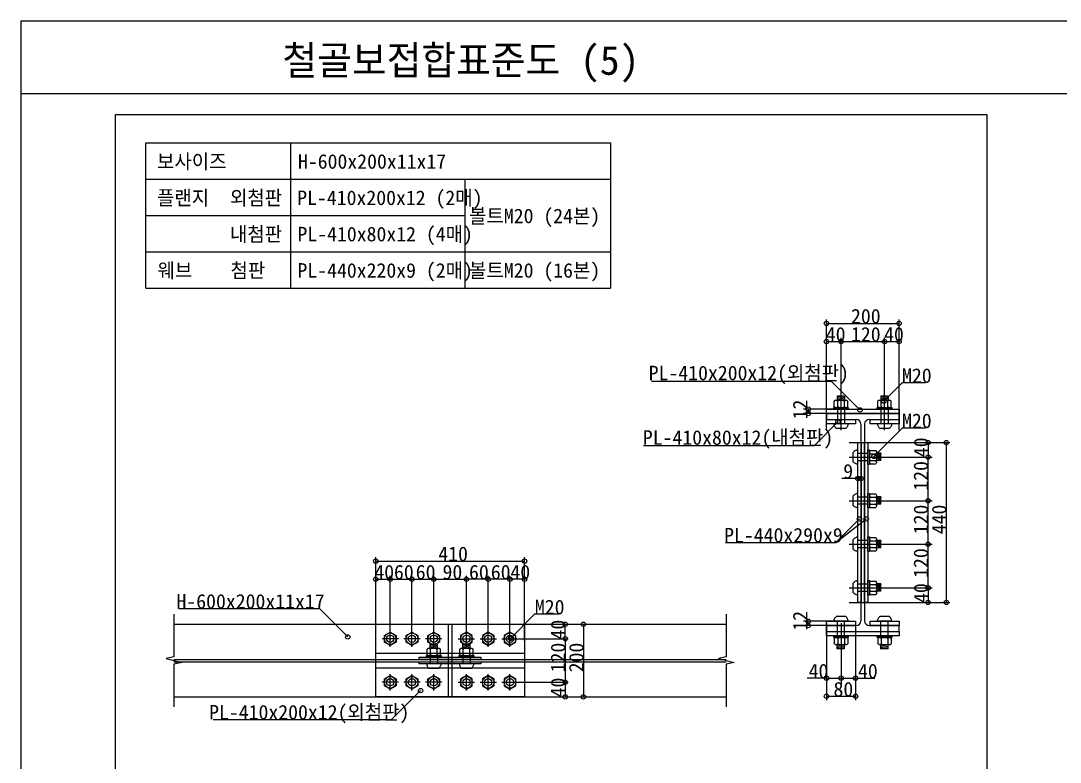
# Model space of a CAD drawing. Extents: x 48 to 5892, y 68 to 4152.
# Drawn here: x 48 to 2912, y 2110 to 4152 of the extents above; entities that cross this region are included whole.
import ezdxf

# ---------------------------------------------------------------- set-up
doc = ezdxf.new("R2010")
doc.units = 0
doc.layers.add('_0-0_', color=7, linetype='CONTINUOUS')

msp = doc.modelspace()

# ---------------------------------------------------------------- linework, layer by layer
at = {"layer": '_0-0_', "color": 6}
for q in [(48.1, 68.26139), (5891.8999, 4151.6614)]:
    msp.add_line((48.1, 4151.6614), q, dxfattribs=at)
at = {"layer": '_0-0_', "color": 2}
for p, q in [((48.1, 3951.6614), (5891.8999, 3951.6614)), ((309.04999, 3893.3114), (2709.05, 3893.3114)), ((309.04999, 376.61137), (309.04999, 3893.3114)), ((2709.05, 3893.3114), (2709.05, 376.61137)), ((2267.7399, 3070.1513), (2467.74, 3070.1513)), ((2267.7399, 3070.1513), (2267.7399, 3054.1512)), ((2467.74, 3070.1513), (2467.74, 3054.1512)), ((2267.7399, 3054.1512), (2349.74, 3054.1512)), ((2362.7399, 3041.1512), (2362.7399, 2499.1514)), ((2372.74, 3041.1512), (2372.74, 2499.1514)), ((2385.7399, 3054.1512), (2467.74, 3054.1512)), ((2267.7399, 2486.1514), (2349.74, 2486.1514)), ((2267.7399, 2470.1513), (2267.7399, 2486.1514)), ((2267.7399, 2470.1513), (2467.74, 2470.1513)), ((2385.7399, 2486.1514), (2467.74, 2486.1514)), ((2467.74, 2470.1513), (2467.74, 2486.1514))]:
    msp.add_line(p, q, dxfattribs=at)
at = {"layer": '_0-0_', "color": 4}
for p, q in [((392.43001, 3815.4813), (1672.43, 3815.4813)), ((392.43001, 3415.4815), (392.43001, 3815.4813)), ((792.42999, 3415.4815), (792.42999, 3815.4813)), ((1672.43, 3815.4813), (1672.43, 3415.4815)), ((392.43001, 3715.4812), (1672.43, 3715.4812)), ((1272.43, 3415.4815), (1272.43, 3715.4812)), ((392.43001, 3615.4814), (1272.43, 3615.4814)), ((392.43001, 3515.4813), (1672.43, 3515.4813)), ((392.43001, 3415.4815), (1672.43, 3415.4815)), ((2267.7399, 3198.2213), (2267.7399, 3328.7214)), ((2467.74, 3198.2213), (2467.74, 3328.7214)), ((2267.7399, 3318.2215), (2467.74, 3318.2215)), ((2267.7399, 3268.2212), (2307.7399, 3268.2212)), ((2307.7399, 3198.2213), (2307.7399, 3278.2214)), ((2307.7399, 3268.2212), (2427.7399, 3268.2212)), ((2427.7399, 3198.2213), (2427.7399, 3278.2214)), ((2427.7399, 3268.2212), (2467.74, 3268.2212)), ((2267.7399, 3024.4614), (2267.7399, 3212.4615)), ((2307.7399, 3024.4614), (2307.7399, 3212.4615)), ((2427.7399, 3024.4614), (2427.7399, 3212.4615)), ((2467.74, 3024.4614), (2467.74, 3212.4615)), ((1785.2399, 3159.7012), (2280.2599, 3159.7012)), ((2280.2599, 3159.7012), (2360, 3079.9614)), ((2476.157, 3154.6384), (2425.7869, 3104.2683)), ((2540.093, 3154.6384), (2476.157, 3154.6384)), ((2297.155, 3118.2814), (2317.155, 3114.6412)), ((2297.155, 3114.6912), (2317.155, 3111.0514)), ((2297.155, 3110.7014), (2314.336, 3107.5813)), ((2417.155, 3118.2814), (2437.155, 3114.6412)), ((2417.155, 3114.6912), (2437.155, 3111.0514)), ((2417.155, 3110.7014), (2434.336, 3107.5813)), ((2250.2399, 3082.1514), (2204.002, 3082.1514)), ((2250.2399, 3070.1513), (2204.002, 3070.1513)), ((2217.502, 3082.1514), (2217.502, 3070.1513)), ((2297.7399, 3082.1514), (2242.502, 3082.1514)), ((2297.7399, 3070.1513), (2242.502, 3070.1513)), ((2297.7399, 3082.1514), (2297.7399, 3042.1514)), ((2317.74, 3082.1514), (2317.74, 3042.1514)), ((2417.7399, 3082.1514), (2417.7399, 3042.1514)), ((2437.74, 3082.1514), (2437.74, 3042.1514)), ((2234.2619, 2982.4813), (2298.991, 3047.2103)), ((2476.157, 3030.1078), (2398.3033, 2952.2543)), ((2540.093, 3030.1078), (2476.157, 3030.1078)), ((1763.2399, 2982.4813), (2234.2619, 2982.4813)), ((2330.05, 2990.1515), (2512.6229, 2990.1515)), ((2501.6229, 2990.1515), (2607.4929, 2990.1515)), ((2547.6229, 2990.1515), (2547.6229, 2950.1515)), ((2597.6229, 2990.1515), (2597.6229, 2550.1513)), ((2330.05, 2950.1515), (2512.6229, 2950.1515)), ((2381.2399, 2960.1509), (2354.24, 2960.1509)), ((2409.7899, 2960.7357), (2406.6699, 2943.5549)), ((2413.7799, 2960.7357), (2410.1399, 2940.7357)), ((2417.37, 2960.7357), (2413.73, 2940.7357)), ((2501.6229, 2950.1515), (2558.6229, 2950.1515)), ((2547.6229, 2830.1513), (2547.6229, 2950.1515)), ((2381.2399, 2940.1509), (2354.24, 2940.1509)), ((2354.24, 2891.1743), (2309.5499, 2891.1743)), ((2362.7399, 2891.1743), (2354.24, 2891.1743)), ((2381.2399, 2840.1508), (2354.24, 2840.1508)), ((2409.7899, 2840.7359), (2406.6699, 2823.5549)), ((2413.7799, 2840.7359), (2410.1399, 2820.7359)), ((2417.37, 2840.7359), (2413.73, 2820.7359)), ((2330.05, 2830.1513), (2512.6229, 2830.1513)), ((2381.2399, 2820.1509), (2354.24, 2820.1509)), ((2501.6229, 2830.1513), (2558.6229, 2830.1513)), ((2547.6229, 2710.1513), (2547.6229, 2830.1513)), ((2293.869, 2715.2079), (2358.4289, 2779.7679)), ((2293.869, 2715.2079), (2376.9899, 2779.7679)), ((2409.7899, 2720.7359), (2406.6699, 2703.5549)), ((2413.7799, 2720.7359), (2410.1399, 2700.7359)), ((2417.37, 2720.7359), (2413.73, 2700.7359)), ((1989.0499, 2715.2079), (2293.869, 2715.2079)), ((2330.05, 2710.1513), (2512.6229, 2710.1513)), ((2381.2399, 2720.1508), (2354.24, 2720.1508)), ((2381.2399, 2700.1508), (2354.24, 2700.1508)), ((2501.6229, 2710.1513), (2558.6229, 2710.1513)), ((2547.6229, 2590.1513), (2547.6229, 2710.1513)), ((1025.7999, 2543.6383), (1025.7999, 2674.1384)), ((1025.7999, 2663.6383), (1435.8, 2663.6383)), ((1435.8, 2543.6383), (1435.8, 2674.1384)), ((1025.7999, 2613.6384), (1065.8, 2613.6384)), ((1065.8, 2543.6383), (1065.8, 2623.6383)), ((1065.8, 2613.6384), (1125.8, 2613.6384)), ((1125.8, 2543.6383), (1125.8, 2623.6383)), ((1125.8, 2613.6384), (1185.8, 2613.6384)), ((1185.8, 2543.6383), (1185.8, 2623.6383)), ((1185.8, 2613.6384), (1275.7999, 2613.6384)), ((1275.7999, 2543.6383), (1275.7999, 2623.6383)), ((1335.7999, 2613.6384), (1275.7999, 2613.6384)), ((1335.7999, 2543.6383), (1335.7999, 2623.6383)), ((1395.8, 2613.6384), (1335.7999, 2613.6384)), ((1395.8, 2543.6383), (1395.8, 2623.6383)), ((1435.8, 2613.6384), (1395.8, 2613.6384)), ((2330.05, 2590.1513), (2512.6229, 2590.1513)), ((2381.2399, 2600.1508), (2354.24, 2600.1508)), ((2381.2399, 2580.1508), (2354.24, 2580.1508)), ((2409.7899, 2600.7359), (2406.6699, 2583.5549)), ((2413.7799, 2600.7359), (2410.1399, 2580.7359)), ((2417.37, 2600.7359), (2413.73, 2580.7359)), ((2501.6229, 2590.1513), (2558.6229, 2590.1513)), ((2547.6229, 2590.1513), (2547.6229, 2550.1513)), ((1025.7999, 2444.8513), (1025.7999, 2553.6383)), ((1065.8, 2444.8513), (1065.8, 2553.6383)), ((1125.8, 2444.8513), (1125.8, 2553.6383)), ((1185.8, 2444.8513), (1185.8, 2553.6383)), ((1275.7999, 2444.8513), (1275.7999, 2553.6383)), ((1335.7999, 2444.8513), (1335.7999, 2553.6383)), ((1395.8, 2444.8513), (1395.8, 2553.6383)), ((1435.8, 2444.8513), (1435.8, 2553.6383)), ((2330.05, 2550.1513), (2512.6229, 2550.1513)), ((2501.6229, 2550.1513), (2607.4929, 2550.1513)), ((483.85999, 2532.9253), (870.80002, 2532.9253)), ((870.80002, 2532.9253), (948.79999, 2454.9253)), ((469.99971, 2517.8811), (469.99971, 2400.2452)), ((1463.4803, 2517.3378), (1397.1103, 2450.9679)), ((1529.7392, 2517.3378), (1463.4803, 2517.3378)), ((1991.6, 2517.8811), (1991.6, 2400.2452)), ((2250.2399, 2498.1514), (2204.002, 2498.1514)), ((2217.502, 2486.1514), (2217.502, 2498.1514)), ((2297.7399, 2498.1514), (2242.502, 2498.1514)), ((2267.7399, 2493.2213), (2267.7399, 2349.2213)), ((2297.7399, 2458.1513), (2297.7399, 2498.1514)), ((2307.7399, 2493.2213), (2307.7399, 2349.2213)), ((2317.74, 2458.1513), (2317.74, 2498.1514)), ((2347.74, 2493.2213), (2347.74, 2349.2213)), ((2417.7399, 2458.1513), (2417.7399, 2498.1514)), ((2437.74, 2458.1513), (2437.74, 2498.1514)), ((1065.8, 2427.4614), (1065.8, 2472.4613)), ((1125.8, 2427.4614), (1125.8, 2472.4613)), ((1185.8, 2427.4614), (1185.8, 2472.4613)), ((1225.7999, 2489.9613), (1225.7999, 2289.9614)), ((1235.7999, 2489.9613), (1235.7999, 2289.9614)), ((1275.7999, 2427.4614), (1275.7999, 2472.4613)), ((1335.7999, 2427.4614), (1335.7999, 2472.4613)), ((1395.8, 2427.4614), (1395.8, 2472.4613)), ((1494.0745, 2489.9613), (1611.9445, 2489.9613)), ((1548.0745, 2449.9613), (1548.0745, 2489.9613)), ((1598.0744, 2489.9613), (1598.0744, 2289.9614)), ((2250.2399, 2486.1514), (2204.002, 2486.1514)), ((2297.7399, 2486.1514), (2242.502, 2486.1514)), ((1088.3, 2449.9613), (1043.3, 2449.9613)), ((1148.3, 2449.9613), (1103.3, 2449.9613)), ((1208.3, 2449.9613), (1163.3, 2449.9613)), ((1175.2199, 2435.3414), (1195.2199, 2431.7014)), ((1175.2199, 2435.3414), (1175.2199, 2423.7113)), ((1195.2199, 2435.3414), (1175.2199, 2435.3414)), ((1195.2199, 2435.3414), (1195.2199, 2423.7113)), ((1253.2999, 2449.9613), (1298.3, 2449.9613)), ((1265.21, 2435.3414), (1285.2099, 2431.7014)), ((1265.21, 2435.3414), (1265.21, 2423.7113)), ((1285.2099, 2435.3414), (1265.21, 2435.3414)), ((1285.2099, 2435.3414), (1285.2099, 2423.7113)), ((1313.2999, 2449.9613), (1358.3, 2449.9613)), ((1373.2999, 2449.9613), (1418.3, 2449.9613)), ((1415.9445, 2449.9613), (1506.5095, 2449.9613)), ((1494.0745, 2449.9613), (1556.0744, 2449.9613)), ((1548.0745, 2449.9613), (1548.0745, 2329.9613)), ((1025.7999, 2409.9614), (1435.8, 2409.9614)), ((1170.5049, 2423.7113), (1167.2999, 2421.5404)), ((1167.2999, 2405.8713), (1167.2999, 2421.5404)), ((1170.5049, 2403.7113), (1167.2999, 2405.8713)), ((1170.5049, 2423.7113), (1201.1039, 2423.7113)), ((1173.359, 2423.7113), (1176.5729, 2421.5404)), ((1173.359, 2403.7113), (1176.5729, 2405.8713)), ((1175.2199, 2431.7514), (1195.2199, 2428.1114)), ((1175.2199, 2427.7613), (1192.4009, 2424.6413)), ((1179.7689, 2423.7113), (1176.5729, 2421.5404)), ((1176.5729, 2405.8713), (1176.5729, 2421.5404)), ((1179.7689, 2403.7113), (1176.5729, 2405.8713)), ((1191.8399, 2423.7113), (1195.036, 2421.5404)), ((1191.8399, 2403.7113), (1195.036, 2405.8713)), ((1198.241, 2423.7113), (1195.036, 2421.5404)), ((1195.036, 2405.8713), (1195.036, 2421.5404)), ((1198.241, 2403.7113), (1195.036, 2405.8713)), ((1201.1039, 2423.7113), (1204.2999, 2421.5404)), ((1201.1039, 2403.7113), (1204.2999, 2405.8713)), ((1204.2999, 2405.8713), (1204.2999, 2421.5404)), ((1260.4949, 2423.7113), (1257.29, 2421.5404)), ((1257.29, 2405.8713), (1257.29, 2421.5404)), ((1260.4949, 2403.7113), (1257.29, 2405.8713)), ((1260.4949, 2423.7113), (1291.094, 2423.7113)), ((1263.3489, 2423.7113), (1266.563, 2421.5404)), ((1263.3489, 2403.7113), (1266.563, 2405.8713)), ((1265.21, 2431.7514), (1285.2099, 2428.1114)), ((1265.21, 2427.7613), (1282.391, 2424.6413)), ((1269.759, 2423.7113), (1266.563, 2421.5404)), ((1266.563, 2405.8713), (1266.563, 2421.5404)), ((1269.759, 2403.7113), (1266.563, 2405.8713)), ((1281.8299, 2423.7113), (1285.0259, 2421.5404)), ((1281.8299, 2403.7113), (1285.0259, 2405.8713)), ((1288.2309, 2423.7113), (1285.0259, 2421.5404)), ((1285.0259, 2405.8713), (1285.0259, 2421.5404)), ((1288.2309, 2403.7113), (1285.0259, 2405.8713)), ((1291.094, 2423.7113), (1294.29, 2421.5404)), ((1291.094, 2403.7113), (1294.29, 2405.8713)), ((1294.29, 2405.8713), (1294.29, 2421.5404)), ((2297.155, 2429.6013), (2314.336, 2432.7213)), ((2297.155, 2425.6114), (2317.155, 2429.2514)), ((2297.155, 2422.0214), (2317.155, 2425.6614)), ((2417.155, 2429.6013), (2434.336, 2432.7213)), ((2417.155, 2425.6114), (2437.155, 2429.2514)), ((2417.155, 2422.0214), (2437.155, 2425.6614)), ((469.99971, 2400.2452), (448.20969, 2395.1312)), ((448.20969, 2395.1312), (491.78869, 2384.9016)), ((491.78869, 2384.9016), (469.99871, 2379.7876)), ((469.99871, 2379.7876), (469.99871, 2262.1517)), ((469.99901, 2393.2114), (1991.5993, 2393.2114)), ((469.99901, 2386.7114), (1991.5993, 2386.7114)), ((1145.7999, 2399.2113), (1315.8, 2399.2113)), ((1145.7999, 2393.2114), (1145.7999, 2399.2113)), ((1315.8, 2393.2114), (1145.7999, 2393.2114)), ((1145.7999, 2386.7114), (1315.8, 2386.7114)), ((1145.7999, 2380.7113), (1145.7999, 2386.7114)), ((1315.8, 2380.7113), (1145.7999, 2380.7113)), ((1165.8049, 2403.7113), (1205.805, 2403.7113)), ((1165.8049, 2399.2113), (1165.8049, 2403.7113)), ((1205.805, 2399.2113), (1165.8049, 2399.2113)), ((1205.2999, 2380.7113), (1166.2999, 2380.7113)), ((1166.2999, 2380.7113), (1166.3991, 2378.9848)), ((1166.3991, 2378.9848), (1166.6966, 2377.2874)), ((1166.6966, 2377.2874), (1167.1925, 2375.6188)), ((1170.5049, 2403.7113), (1201.1039, 2403.7113)), ((1175.8049, 2399.2113), (1175.8049, 2380.7113)), ((1195.805, 2399.2113), (1195.805, 2380.7113)), ((1204.9032, 2377.2874), (1204.4074, 2375.6188)), ((1205.2008, 2378.9848), (1204.9032, 2377.2874)), ((1205.2999, 2380.7113), (1205.2008, 2378.9848)), ((1205.805, 2403.7113), (1205.805, 2399.2113)), ((1255.795, 2403.7113), (1295.795, 2403.7113)), ((1255.795, 2399.2113), (1255.795, 2403.7113)), ((1295.795, 2399.2113), (1255.795, 2399.2113)), ((1295.29, 2380.7113), (1256.29, 2380.7113)), ((1256.29, 2380.7113), (1256.3891, 2378.9848)), ((1256.3891, 2378.9848), (1256.6867, 2377.2874)), ((1256.6867, 2377.2874), (1257.1825, 2375.6188)), ((1260.4949, 2403.7113), (1291.094, 2403.7113)), ((1265.7949, 2399.2113), (1265.7949, 2380.7113)), ((1285.7949, 2399.2113), (1285.7949, 2380.7113)), ((1294.8932, 2377.2874), (1294.3974, 2375.6188)), ((1295.1908, 2378.9848), (1294.8932, 2377.2874)), ((1295.29, 2380.7113), (1295.1908, 2378.9848)), ((1295.795, 2403.7113), (1295.795, 2399.2113)), ((1315.8, 2399.2113), (1315.8, 2393.2114)), ((1315.8, 2386.7114), (1315.8, 2380.7113)), ((1991.6, 2400.2452), (1969.81, 2395.1312)), ((1969.81, 2395.1312), (2013.389, 2384.9016)), ((2013.389, 2384.9016), (1991.5989, 2379.7876)), ((1991.5989, 2379.7876), (1991.5989, 2262.1517)), ((2267.7399, 2380.4613), (2267.7399, 2281.2214)), ((2307.7399, 2380.4613), (2307.7399, 2325.2214)), ((2347.74, 2380.4613), (2347.74, 2281.2214)), ((1025.7999, 2369.9613), (1435.8, 2369.9613)), ((1065.8, 2307.4614), (1065.8, 2352.4614)), ((1125.8, 2307.4614), (1125.8, 2352.4614)), ((1167.1925, 2375.6188), (1167.8867, 2373.9793)), ((1167.8867, 2373.9793), (1168.7792, 2372.3688)), ((1168.7792, 2372.3688), (1169.8701, 2370.7874)), ((1169.8701, 2370.7874), (1171.1593, 2369.2348)), ((1171.1593, 2369.2348), (1172.647, 2367.7113)), ((1198.9529, 2367.7113), (1172.647, 2367.7113)), ((1185.8, 2307.4614), (1185.8, 2352.4614)), ((1200.4405, 2369.2348), (1198.9529, 2367.7113)), ((1201.7297, 2370.7874), (1200.4405, 2369.2348)), ((1202.8207, 2372.3688), (1201.7297, 2370.7874)), ((1203.7132, 2373.9793), (1202.8207, 2372.3688)), ((1204.4074, 2375.6188), (1203.7132, 2373.9793)), ((1257.1825, 2375.6188), (1257.8767, 2373.9793)), ((1257.8767, 2373.9793), (1258.7692, 2372.3688)), ((1258.7692, 2372.3688), (1259.8601, 2370.7874)), ((1259.8601, 2370.7874), (1261.1494, 2369.2348)), ((1261.1494, 2369.2348), (1262.637, 2367.7113)), ((1288.9429, 2367.7113), (1262.637, 2367.7113)), ((1275.7999, 2307.4614), (1275.7999, 2352.4614)), ((1290.4306, 2369.2348), (1288.9429, 2367.7113)), ((1291.7198, 2370.7874), (1290.4306, 2369.2348)), ((1292.8107, 2372.3688), (1291.7198, 2370.7874)), ((1293.7032, 2373.9793), (1292.8107, 2372.3688)), ((1294.3974, 2375.6188), (1293.7032, 2373.9793)), ((1335.7999, 2307.4614), (1335.7999, 2352.4614)), ((1395.8, 2307.4614), (1395.8, 2352.4614)), ((1088.3, 2329.9613), (1043.3, 2329.9613)), ((1148.3, 2329.9613), (1103.3, 2329.9613)), ((1208.3, 2329.9613), (1163.3, 2329.9613)), ((1253.2999, 2329.9613), (1298.3, 2329.9613)), ((1313.2999, 2329.9613), (1358.3, 2329.9613)), ((1373.2999, 2329.9613), (1418.3, 2329.9613)), ((1415.9445, 2329.9613), (1506.5095, 2329.9613)), ((1494.0745, 2329.9613), (1556.0744, 2329.9613)), ((1548.0745, 2329.9613), (1548.0745, 2289.9614)), ((2267.7399, 2341.4614), (2214.49, 2341.4614)), ((2267.7399, 2341.4614), (2307.7399, 2341.4614)), ((2307.7399, 2341.4614), (2347.74, 2341.4614)), ((2347.74, 2341.4614), (2400.9899, 2341.4614)), ((1069.5579, 2227.2163), (1149.4279, 2307.0864)), ((2267.7399, 2291.4613), (2347.74, 2291.4613)), ((1415.9445, 2289.9614), (1506.5095, 2289.9614)), ((1494.0745, 2289.9614), (1611.9445, 2289.9614)), ((577.86, 2227.2163), (1069.5579, 2227.2163))]:
    msp.add_line(p, q, dxfattribs=at)
at = {"layer": '_0-0_', "color": 3}
for p, q in [((2292.4399, 3106.6515), (2289.2349, 3104.4804)), ((2289.2349, 3088.8113), (2289.2349, 3104.4804)), ((2292.4399, 3106.6515), (2323.0389, 3106.6515)), ((2295.294, 3106.6515), (2298.5079, 3104.4804)), ((2297.155, 3118.2814), (2297.155, 3106.6515)), ((2317.155, 3118.2814), (2297.155, 3118.2814)), ((2301.704, 3106.6515), (2298.5079, 3104.4804)), ((2298.5079, 3088.8113), (2298.5079, 3104.4804)), ((2313.775, 3106.6515), (2316.9709, 3104.4804)), ((2320.176, 3106.6515), (2316.9709, 3104.4804)), ((2316.9709, 3088.8113), (2316.9709, 3104.4804)), ((2317.155, 3118.2814), (2317.155, 3106.6515)), ((2323.0389, 3106.6515), (2326.235, 3104.4804)), ((2326.235, 3088.8113), (2326.235, 3104.4804)), ((2412.4399, 3106.6515), (2409.2349, 3104.4804)), ((2409.2349, 3088.8113), (2409.2349, 3104.4804)), ((2412.4399, 3106.6515), (2443.0389, 3106.6515)), ((2415.2939, 3106.6515), (2418.5079, 3104.4804)), ((2417.155, 3118.2814), (2417.155, 3106.6515)), ((2437.155, 3118.2814), (2417.155, 3118.2814)), ((2421.704, 3106.6515), (2418.5079, 3104.4804)), ((2418.5079, 3088.8113), (2418.5079, 3104.4804)), ((2433.775, 3106.6515), (2436.9709, 3104.4804)), ((2440.176, 3106.6515), (2436.9709, 3104.4804)), ((2436.9709, 3088.8113), (2436.9709, 3104.4804)), ((2437.155, 3118.2814), (2437.155, 3106.6515)), ((2443.0389, 3106.6515), (2446.235, 3104.4804)), ((2446.235, 3088.8113), (2446.235, 3104.4804)), ((2267.7399, 3082.1514), (2467.74, 3082.1514)), ((2267.7399, 3070.1513), (2267.7399, 3082.1514)), ((2467.74, 3070.1513), (2267.7399, 3070.1513)), ((2287.7399, 3086.6514), (2327.74, 3086.6514)), ((2287.7399, 3082.1514), (2287.7399, 3086.6514)), ((2327.74, 3082.1514), (2287.7399, 3082.1514)), ((2292.4399, 3086.6514), (2289.2349, 3088.8113)), ((2292.4399, 3086.6514), (2323.0389, 3086.6514)), ((2295.294, 3086.6514), (2298.5079, 3088.8113)), ((2301.704, 3086.6514), (2298.5079, 3088.8113)), ((2313.775, 3086.6514), (2316.9709, 3088.8113)), ((2320.176, 3086.6514), (2316.9709, 3088.8113)), ((2323.0389, 3086.6514), (2326.235, 3088.8113)), ((2327.74, 3086.6514), (2327.74, 3082.1514)), ((2407.7399, 3086.6514), (2447.74, 3086.6514)), ((2407.7399, 3082.1514), (2407.7399, 3086.6514)), ((2447.74, 3082.1514), (2407.7399, 3082.1514)), ((2412.4399, 3086.6514), (2409.2349, 3088.8113)), ((2412.4399, 3086.6514), (2443.0389, 3086.6514)), ((2415.2939, 3086.6514), (2418.5079, 3088.8113)), ((2421.704, 3086.6514), (2418.5079, 3088.8113)), ((2433.775, 3086.6514), (2436.9709, 3088.8113)), ((2440.176, 3086.6514), (2436.9709, 3088.8113)), ((2443.0389, 3086.6514), (2446.235, 3088.8113)), ((2447.74, 3086.6514), (2447.74, 3082.1514)), ((2467.74, 3082.1514), (2467.74, 3070.1513)), ((2267.7399, 3054.1512), (2347.74, 3054.1512)), ((2267.7399, 3042.1514), (2267.7399, 3054.1512)), ((2347.74, 3042.1514), (2267.7399, 3042.1514)), ((2327.235, 3042.1514), (2288.2349, 3042.1514)), ((2288.2349, 3042.1514), (2288.3341, 3040.4247)), ((2288.3341, 3040.4247), (2288.6316, 3038.7274)), ((2288.6316, 3038.7274), (2289.1275, 3037.0589)), ((2289.1275, 3037.0589), (2289.8218, 3035.4194)), ((2289.8218, 3035.4194), (2290.7143, 3033.8089)), ((2325.6481, 3035.4194), (2324.7556, 3033.8089)), ((2326.3424, 3037.0589), (2325.6481, 3035.4194)), ((2326.8383, 3038.7274), (2326.3424, 3037.0589)), ((2327.1358, 3040.4247), (2326.8383, 3038.7274)), ((2327.235, 3042.1514), (2327.1358, 3040.4247)), ((2347.74, 3054.1512), (2347.74, 3042.1514)), ((2387.7399, 3054.1512), (2467.74, 3054.1512)), ((2387.7399, 3042.1514), (2387.7399, 3054.1512)), ((2467.74, 3042.1514), (2387.7399, 3042.1514)), ((2447.235, 3042.1514), (2408.2349, 3042.1514)), ((2408.2349, 3042.1514), (2408.3341, 3040.4247)), ((2408.3341, 3040.4247), (2408.6316, 3038.7274)), ((2408.6316, 3038.7274), (2409.1275, 3037.0589)), ((2409.1275, 3037.0589), (2409.8218, 3035.4194)), ((2409.8218, 3035.4194), (2410.7143, 3033.8089)), ((2445.6481, 3035.4194), (2444.7556, 3033.8089)), ((2446.3424, 3037.0589), (2445.6481, 3035.4194)), ((2446.8383, 3038.7274), (2446.3424, 3037.0589)), ((2447.1358, 3040.4247), (2446.8383, 3038.7274)), ((2447.235, 3042.1514), (2447.1358, 3040.4247)), ((2467.74, 3054.1512), (2467.74, 3042.1514)), ((2290.7143, 3033.8089), (2291.8051, 3032.2275)), ((2291.8051, 3032.2275), (2293.0943, 3030.6747)), ((2293.0943, 3030.6747), (2294.582, 3029.1514)), ((2320.8879, 3029.1514), (2294.582, 3029.1514)), ((2322.3756, 3030.6747), (2320.8879, 3029.1514)), ((2323.6648, 3032.2275), (2322.3756, 3030.6747)), ((2324.7556, 3033.8089), (2323.6648, 3032.2275)), ((2410.7143, 3033.8089), (2411.8051, 3032.2275)), ((2411.8051, 3032.2275), (2413.0943, 3030.6747)), ((2413.0943, 3030.6747), (2414.582, 3029.1514)), ((2440.8879, 3029.1514), (2414.582, 3029.1514)), ((2442.3756, 3030.6747), (2440.8879, 3029.1514)), ((2443.6648, 3032.2275), (2442.3756, 3030.6747)), ((2444.7556, 3033.8089), (2443.6648, 3032.2275)), ((2354.24, 2990.1515), (2363.24, 2990.1515)), ((2354.24, 2550.1513), (2354.24, 2990.1515)), ((2363.24, 2990.1515), (2363.24, 2550.1513)), ((2372.2399, 2990.1515), (2381.2399, 2990.1515)), ((2372.2399, 2550.1513), (2372.2399, 2990.1515)), ((2381.2399, 2990.1515), (2381.2399, 2550.1513)), ((2342.7635, 2964.7965), (2341.24, 2963.3089)), ((2341.24, 2937.0028), (2341.24, 2963.3089)), ((2344.3159, 2966.0858), (2342.7635, 2964.7965)), ((2345.8975, 2967.1765), (2344.3159, 2966.0858)), ((2347.508, 2968.0689), (2345.8975, 2967.1765)), ((2349.1475, 2968.7632), (2347.508, 2968.0689)), ((2350.8159, 2969.2591), (2349.1475, 2968.7632)), ((2352.5135, 2969.5566), (2350.8159, 2969.2591)), ((2354.24, 2969.6559), (2352.5135, 2969.5566)), ((2354.24, 2930.6559), (2354.24, 2969.6559)), ((2381.2399, 2970.1508), (2385.7399, 2970.1508)), ((2381.2399, 2930.1509), (2381.2399, 2970.1508)), ((2385.7399, 2970.1508), (2385.7399, 2930.1509)), ((2385.7399, 2965.4509), (2387.9, 2968.6558)), ((2385.7399, 2965.4509), (2385.7399, 2934.8518)), ((2385.7399, 2962.5967), (2387.9, 2959.3828)), ((2385.7399, 2956.1867), (2387.9, 2959.3828)), ((2387.9, 2968.6558), (2403.569, 2968.6558)), ((2387.9, 2959.3828), (2403.569, 2959.3828)), ((2405.7399, 2965.4509), (2403.569, 2968.6558)), ((2405.7399, 2962.5967), (2403.569, 2959.3828)), ((2405.7399, 2956.1867), (2403.569, 2959.3828)), ((2405.7399, 2965.4509), (2405.7399, 2934.8518)), ((2417.37, 2960.7357), (2405.7399, 2960.7357)), ((2417.37, 2940.7357), (2417.37, 2960.7357)), ((2342.7635, 2935.5153), (2341.24, 2937.0028)), ((2344.3159, 2934.2261), (2342.7635, 2935.5153)), ((2345.8975, 2933.1351), (2344.3159, 2934.2261)), ((2347.508, 2932.2426), (2345.8975, 2933.1351)), ((2349.1475, 2931.5484), (2347.508, 2932.2426)), ((2350.8159, 2931.0525), (2349.1475, 2931.5484)), ((2352.5135, 2930.7551), (2350.8159, 2931.0525)), ((2354.24, 2930.6559), (2352.5135, 2930.7551)), ((2385.7399, 2930.1509), (2381.2399, 2930.1509)), ((2385.7399, 2944.1159), (2387.9, 2940.9198)), ((2385.7399, 2937.7149), (2387.9, 2940.9198)), ((2385.7399, 2934.8518), (2387.9, 2931.6559)), ((2387.9, 2940.9198), (2403.569, 2940.9198)), ((2387.9, 2931.6559), (2403.569, 2931.6559)), ((2405.7399, 2944.1159), (2403.569, 2940.9198)), ((2405.7399, 2937.7149), (2403.569, 2940.9198)), ((2405.7399, 2934.8518), (2403.569, 2931.6559)), ((2417.37, 2940.7357), (2405.7399, 2940.7357)), ((2342.7635, 2844.7964), (2341.24, 2843.3089)), ((2341.24, 2817.0028), (2341.24, 2843.3089)), ((2344.3159, 2846.0856), (2342.7635, 2844.7964)), ((2345.8975, 2847.1766), (2344.3159, 2846.0856)), ((2347.508, 2848.0691), (2345.8975, 2847.1766)), ((2349.1475, 2848.7632), (2347.508, 2848.0691)), ((2350.8159, 2849.2591), (2349.1475, 2848.7632)), ((2352.5135, 2849.5567), (2350.8159, 2849.2591)), ((2354.24, 2849.6558), (2352.5135, 2849.5567)), ((2354.24, 2810.6559), (2354.24, 2849.6558)), ((2381.2399, 2850.1508), (2385.7399, 2850.1508)), ((2381.2399, 2810.1509), (2381.2399, 2850.1508)), ((2385.7399, 2850.1508), (2385.7399, 2810.1509)), ((2385.7399, 2845.4508), (2387.9, 2848.6558)), ((2385.7399, 2845.4508), (2385.7399, 2814.8518)), ((2385.7399, 2842.5968), (2387.9, 2839.3828)), ((2385.7399, 2836.1869), (2387.9, 2839.3828)), ((2387.9, 2848.6558), (2403.569, 2848.6558)), ((2387.9, 2839.3828), (2403.569, 2839.3828)), ((2405.7399, 2845.4508), (2403.569, 2848.6558)), ((2405.7399, 2842.5968), (2403.569, 2839.3828)), ((2405.7399, 2836.1869), (2403.569, 2839.3828)), ((2405.7399, 2845.4508), (2405.7399, 2814.8518)), ((2417.37, 2840.7359), (2405.7399, 2840.7359)), ((2417.37, 2820.7359), (2417.37, 2840.7359)), ((2342.7635, 2815.5153), (2341.24, 2817.0028)), ((2344.3159, 2814.2261), (2342.7635, 2815.5153)), ((2345.8975, 2813.1351), (2344.3159, 2814.2261)), ((2347.508, 2812.2426), (2345.8975, 2813.1351)), ((2349.1475, 2811.5484), (2347.508, 2812.2426)), ((2350.8159, 2811.0526), (2349.1475, 2811.5484)), ((2352.5135, 2810.7549), (2350.8159, 2811.0526)), ((2354.24, 2810.6559), (2352.5135, 2810.7549)), ((2385.7399, 2810.1509), (2381.2399, 2810.1509)), ((2385.7399, 2824.1159), (2387.9, 2820.9198)), ((2385.7399, 2817.7149), (2387.9, 2820.9198)), ((2385.7399, 2814.8518), (2387.9, 2811.6559)), ((2387.9, 2820.9198), (2403.569, 2820.9198)), ((2387.9, 2811.6559), (2403.569, 2811.6559)), ((2405.7399, 2824.1159), (2403.569, 2820.9198)), ((2405.7399, 2817.7149), (2403.569, 2820.9198)), ((2405.7399, 2814.8518), (2403.569, 2811.6559)), ((2417.37, 2820.7359), (2405.7399, 2820.7359)), ((2342.7635, 2724.7964), (2341.24, 2723.3089)), ((2341.24, 2697.0028), (2341.24, 2723.3089)), ((2344.3159, 2726.0856), (2342.7635, 2724.7964)), ((2345.8975, 2727.1766), (2344.3159, 2726.0856)), ((2347.508, 2728.0691), (2345.8975, 2727.1766)), ((2349.1475, 2728.7632), (2347.508, 2728.0691)), ((2350.8159, 2729.2591), (2349.1475, 2728.7632)), ((2352.5135, 2729.5566), (2350.8159, 2729.2591)), ((2354.24, 2729.6558), (2352.5135, 2729.5566)), ((2354.24, 2690.6559), (2354.24, 2729.6558)), ((2381.2399, 2730.1508), (2385.7399, 2730.1508)), ((2381.2399, 2690.1509), (2381.2399, 2730.1508)), ((2385.7399, 2730.1508), (2385.7399, 2690.1509)), ((2385.7399, 2725.4508), (2387.9, 2728.6558)), ((2385.7399, 2725.4508), (2385.7399, 2694.8518)), ((2385.7399, 2722.5968), (2387.9, 2719.3828)), ((2387.9, 2728.6558), (2403.569, 2728.6558)), ((2405.7399, 2725.4508), (2403.569, 2728.6558)), ((2405.7399, 2722.5968), (2403.569, 2719.3828)), ((2405.7399, 2725.4508), (2405.7399, 2694.8518)), ((2417.37, 2720.7359), (2405.7399, 2720.7359)), ((2417.37, 2700.7359), (2417.37, 2720.7359)), ((2342.7635, 2695.5153), (2341.24, 2697.0028)), ((2344.3159, 2694.2261), (2342.7635, 2695.5153)), ((2345.8975, 2693.1351), (2344.3159, 2694.2261)), ((2347.508, 2692.2426), (2345.8975, 2693.1351)), ((2349.1475, 2691.5485), (2347.508, 2692.2426)), ((2385.7399, 2716.1869), (2387.9, 2719.3828)), ((2385.7399, 2704.1159), (2387.9, 2700.9198)), ((2385.7399, 2697.7148), (2387.9, 2700.9198)), ((2385.7399, 2694.8518), (2387.9, 2691.6559)), ((2387.9, 2719.3828), (2403.569, 2719.3828)), ((2387.9, 2700.9198), (2403.569, 2700.9198)), ((2387.9, 2691.6559), (2403.569, 2691.6559)), ((2405.7399, 2716.1869), (2403.569, 2719.3828)), ((2405.7399, 2704.1159), (2403.569, 2700.9198)), ((2405.7399, 2697.7148), (2403.569, 2700.9198)), ((2405.7399, 2694.8518), (2403.569, 2691.6559)), ((2417.37, 2700.7359), (2405.7399, 2700.7359)), ((2350.8159, 2691.0526), (2349.1475, 2691.5485)), ((2352.5135, 2690.7549), (2350.8159, 2691.0526)), ((2354.24, 2690.6559), (2352.5135, 2690.7549)), ((2385.7399, 2690.1509), (2381.2399, 2690.1509)), ((2344.3159, 2606.0856), (2342.7635, 2604.7964)), ((2345.8975, 2607.1766), (2344.3159, 2606.0856)), ((2347.508, 2608.0691), (2345.8975, 2607.1766)), ((2349.1475, 2608.7633), (2347.508, 2608.0691)), ((2350.8159, 2609.2591), (2349.1475, 2608.7633)), ((2352.5135, 2609.5566), (2350.8159, 2609.2591)), ((2354.24, 2609.6558), (2352.5135, 2609.5566)), ((2354.24, 2570.6559), (2354.24, 2609.6558)), ((2381.2399, 2610.1508), (2385.7399, 2610.1508)), ((2381.2399, 2570.1508), (2381.2399, 2610.1508)), ((2385.7399, 2610.1508), (2385.7399, 2570.1508)), ((2385.7399, 2605.4508), (2387.9, 2608.6558)), ((2387.9, 2608.6558), (2403.569, 2608.6558)), ((2405.7399, 2605.4508), (2403.569, 2608.6558)), ((2342.7635, 2604.7964), (2341.24, 2603.3088)), ((2341.24, 2577.0028), (2341.24, 2603.3088)), ((2385.7399, 2605.4508), (2385.7399, 2574.8518)), ((2385.7399, 2602.5968), (2387.9, 2599.3828)), ((2385.7399, 2596.1869), (2387.9, 2599.3828)), ((2385.7399, 2584.1159), (2387.9, 2580.9198)), ((2385.7399, 2577.7148), (2387.9, 2580.9198)), ((2387.9, 2599.3828), (2403.569, 2599.3828)), ((2387.9, 2580.9198), (2403.569, 2580.9198)), ((2405.7399, 2602.5968), (2403.569, 2599.3828)), ((2405.7399, 2596.1869), (2403.569, 2599.3828)), ((2405.7399, 2584.1159), (2403.569, 2580.9198)), ((2405.7399, 2577.7148), (2403.569, 2580.9198)), ((2405.7399, 2605.4508), (2405.7399, 2574.8518)), ((2417.37, 2600.7359), (2405.7399, 2600.7359)), ((2417.37, 2580.7359), (2405.7399, 2580.7359)), ((2417.37, 2580.7359), (2417.37, 2600.7359)), ((2342.7635, 2575.5153), (2341.24, 2577.0028)), ((2344.3159, 2574.2261), (2342.7635, 2575.5153)), ((2345.8975, 2573.1351), (2344.3159, 2574.2261)), ((2347.508, 2572.2426), (2345.8975, 2573.1351)), ((2349.1475, 2571.5485), (2347.508, 2572.2426)), ((2350.8159, 2571.0526), (2349.1475, 2571.5485)), ((2352.5135, 2570.755), (2350.8159, 2571.0526)), ((2354.24, 2570.6559), (2352.5135, 2570.755)), ((2363.24, 2550.1513), (2354.24, 2550.1513)), ((2381.2399, 2550.1513), (2372.2399, 2550.1513)), ((2385.7399, 2570.1508), (2381.2399, 2570.1508)), ((2385.7399, 2574.8518), (2387.9, 2571.6559)), ((2387.9, 2571.6559), (2403.569, 2571.6559)), ((2405.7399, 2574.8518), (2403.569, 2571.6559)), ((2267.7399, 2498.1514), (2347.74, 2498.1514)), ((2267.7399, 2486.1514), (2267.7399, 2498.1514)), ((2288.2349, 2498.1514), (2288.3341, 2499.8779)), ((2327.235, 2498.1514), (2288.2349, 2498.1514)), ((2288.3341, 2499.8779), (2288.6316, 2501.5753)), ((2288.6316, 2501.5753), (2289.1275, 2503.2439)), ((2289.1275, 2503.2439), (2289.8218, 2504.8834)), ((2289.8218, 2504.8834), (2290.7143, 2506.4939)), ((2290.7143, 2506.4939), (2291.8051, 2508.0753)), ((2291.8051, 2508.0753), (2293.0943, 2509.6279)), ((2293.0943, 2509.6279), (2294.582, 2511.1514)), ((2320.8879, 2511.1514), (2294.582, 2511.1514)), ((2322.3756, 2509.6279), (2320.8879, 2511.1514)), ((2323.6648, 2508.0753), (2322.3756, 2509.6279)), ((2324.7556, 2506.4939), (2323.6648, 2508.0753)), ((2325.6481, 2504.8834), (2324.7556, 2506.4939)), ((2326.3424, 2503.2439), (2325.6481, 2504.8834)), ((2326.8383, 2501.5753), (2326.3424, 2503.2439)), ((2327.1358, 2499.8779), (2326.8383, 2501.5753)), ((2327.235, 2498.1514), (2327.1358, 2499.8779)), ((2347.74, 2498.1514), (2347.74, 2486.1514)), ((2387.7399, 2498.1514), (2467.74, 2498.1514)), ((2387.7399, 2486.1514), (2387.7399, 2498.1514)), ((2408.2349, 2498.1514), (2408.3341, 2499.8779)), ((2447.235, 2498.1514), (2408.2349, 2498.1514)), ((2408.3341, 2499.8779), (2408.6316, 2501.5753)), ((2408.6316, 2501.5753), (2409.1275, 2503.2439)), ((2409.1275, 2503.2439), (2409.8218, 2504.8834)), ((2409.8218, 2504.8834), (2410.7143, 2506.4939)), ((2410.7143, 2506.4939), (2411.8051, 2508.0753)), ((2411.8051, 2508.0753), (2413.0943, 2509.6279)), ((2413.0943, 2509.6279), (2414.582, 2511.1514)), ((2440.8879, 2511.1514), (2414.582, 2511.1514)), ((2442.3756, 2509.6279), (2440.8879, 2511.1514)), ((2443.6648, 2508.0753), (2442.3756, 2509.6279)), ((2444.7556, 2506.4939), (2443.6648, 2508.0753)), ((2445.6481, 2504.8834), (2444.7556, 2506.4939)), ((2446.3424, 2503.2439), (2445.6481, 2504.8834)), ((2446.8383, 2501.5753), (2446.3424, 2503.2439)), ((2447.1358, 2499.8779), (2446.8383, 2501.5753)), ((2447.235, 2498.1514), (2447.1358, 2499.8779)), ((2467.74, 2498.1514), (2467.74, 2486.1514)), ((469.99871, 2489.9613), (1991.5991, 2489.9613)), ((1025.7999, 2489.9613), (1435.8, 2489.9613)), ((1025.7999, 2289.9614), (1025.7999, 2489.9613)), ((1049.805, 2459.2164), (1065.8, 2468.4614)), ((1065.8, 2468.4614), (1081.805, 2459.2164)), ((1109.805, 2459.2164), (1125.8, 2468.4614)), ((1125.8, 2468.4614), (1141.805, 2459.2164)), ((1169.805, 2459.2164), (1185.8, 2468.4614)), ((1185.8, 2468.4614), (1201.805, 2459.2164)), ((1275.7999, 2468.4614), (1259.7949, 2459.2164)), ((1291.7949, 2459.2164), (1275.7999, 2468.4614)), ((1335.7999, 2468.4614), (1319.7949, 2459.2164)), ((1351.7949, 2459.2164), (1335.7999, 2468.4614)), ((1395.8, 2468.4614), (1379.7949, 2459.2164)), ((1411.7949, 2459.2164), (1395.8, 2468.4614)), ((1435.8, 2489.9613), (1435.8, 2289.9614)), ((2347.74, 2486.1514), (2267.7399, 2486.1514)), ((2267.7399, 2470.1513), (2467.74, 2470.1513)), ((2267.7399, 2458.1513), (2267.7399, 2470.1513)), ((2467.74, 2486.1514), (2387.7399, 2486.1514)), ((2467.74, 2470.1513), (2467.74, 2458.1513)), ((1049.805, 2440.7063), (1049.805, 2459.2164)), ((1065.8, 2431.4613), (1049.805, 2440.7063)), ((1081.805, 2440.7163), (1065.8, 2431.4613)), ((1081.805, 2459.2164), (1081.805, 2440.7163)), ((1109.805, 2440.7063), (1109.805, 2459.2164)), ((1125.8, 2431.4613), (1109.805, 2440.7063)), ((1141.805, 2440.7163), (1125.8, 2431.4613)), ((1141.805, 2459.2164), (1141.805, 2440.7163)), ((1169.805, 2440.7063), (1169.805, 2459.2164)), ((1185.8, 2431.4613), (1169.805, 2440.7063)), ((1201.805, 2440.7163), (1185.8, 2431.4613)), ((1201.805, 2459.2164), (1201.805, 2440.7163)), ((1259.7949, 2459.2164), (1259.7949, 2440.7163)), ((1259.7949, 2440.7163), (1275.7999, 2431.4613)), ((1275.7999, 2431.4613), (1291.7949, 2440.7063)), ((1291.7949, 2440.7063), (1291.7949, 2459.2164)), ((1319.7949, 2459.2164), (1319.7949, 2440.7163)), ((1319.7949, 2440.7163), (1335.7999, 2431.4613)), ((1335.7999, 2431.4613), (1351.7949, 2440.7063)), ((1351.7949, 2440.7063), (1351.7949, 2459.2164)), ((1379.7949, 2459.2164), (1379.7949, 2440.7163)), ((1379.7949, 2440.7163), (1395.8, 2431.4613)), ((1395.8, 2431.4613), (1411.7949, 2440.7063)), ((1411.7949, 2440.7063), (1411.7949, 2459.2164)), ((2467.74, 2458.1513), (2267.7399, 2458.1513)), ((2287.7399, 2458.1513), (2327.74, 2458.1513)), ((2287.7399, 2453.6513), (2287.7399, 2458.1513)), ((2327.74, 2453.6513), (2287.7399, 2453.6513)), ((2292.4399, 2453.6513), (2289.2349, 2451.4913)), ((2289.2349, 2451.4913), (2289.2349, 2435.8224)), ((2292.4399, 2433.6513), (2289.2349, 2435.8224)), ((2292.4399, 2453.6513), (2323.0389, 2453.6513)), ((2295.294, 2453.6513), (2298.5079, 2451.4913)), ((2295.294, 2433.6513), (2298.5079, 2435.8224)), ((2301.704, 2453.6513), (2298.5079, 2451.4913)), ((2298.5079, 2451.4913), (2298.5079, 2435.8224)), ((2301.704, 2433.6513), (2298.5079, 2435.8224)), ((2313.775, 2453.6513), (2316.9709, 2451.4913)), ((2313.775, 2433.6513), (2316.9709, 2435.8224)), ((2320.176, 2453.6513), (2316.9709, 2451.4913)), ((2316.9709, 2451.4913), (2316.9709, 2435.8224)), ((2320.176, 2433.6513), (2316.9709, 2435.8224)), ((2323.0389, 2453.6513), (2326.235, 2451.4913)), ((2323.0389, 2433.6513), (2326.235, 2435.8224)), ((2326.235, 2451.4913), (2326.235, 2435.8224)), ((2327.74, 2458.1513), (2327.74, 2453.6513)), ((2407.7399, 2458.1513), (2447.74, 2458.1513)), ((2407.7399, 2453.6513), (2407.7399, 2458.1513)), ((2447.74, 2453.6513), (2407.7399, 2453.6513)), ((2412.4399, 2453.6513), (2409.2349, 2451.4913)), ((2409.2349, 2451.4913), (2409.2349, 2435.8224)), ((2412.4399, 2433.6513), (2409.2349, 2435.8224)), ((2412.4399, 2453.6513), (2443.0389, 2453.6513)), ((2415.2939, 2453.6513), (2418.5079, 2451.4913)), ((2415.2939, 2433.6513), (2418.5079, 2435.8224)), ((2421.704, 2453.6513), (2418.5079, 2451.4913)), ((2418.5079, 2451.4913), (2418.5079, 2435.8224)), ((2421.704, 2433.6513), (2418.5079, 2435.8224)), ((2433.775, 2453.6513), (2436.9709, 2451.4913)), ((2433.775, 2433.6513), (2436.9709, 2435.8224)), ((2440.176, 2453.6513), (2436.9709, 2451.4913)), ((2436.9709, 2451.4913), (2436.9709, 2435.8224)), ((2440.176, 2433.6513), (2436.9709, 2435.8224)), ((2443.0389, 2453.6513), (2446.235, 2451.4913)), ((2443.0389, 2433.6513), (2446.235, 2435.8224)), ((2446.235, 2451.4913), (2446.235, 2435.8224)), ((2447.74, 2458.1513), (2447.74, 2453.6513)), ((2292.4399, 2433.6513), (2323.0389, 2433.6513)), ((2297.155, 2422.0214), (2297.155, 2433.6513)), ((2317.155, 2422.0214), (2297.155, 2422.0214)), ((2317.155, 2422.0214), (2317.155, 2433.6513)), ((2412.4399, 2433.6513), (2443.0389, 2433.6513)), ((2417.155, 2422.0214), (2417.155, 2433.6513)), ((2437.155, 2422.0214), (2417.155, 2422.0214)), ((2437.155, 2422.0214), (2437.155, 2433.6513)), ((1049.805, 2339.2163), (1065.8, 2348.4614)), ((1065.8, 2348.4614), (1081.805, 2339.2163)), ((1109.805, 2339.2163), (1125.8, 2348.4614)), ((1125.8, 2348.4614), (1141.805, 2339.2163)), ((1169.805, 2339.2163), (1185.8, 2348.4614)), ((1185.8, 2348.4614), (1201.805, 2339.2163)), ((1275.7999, 2348.4614), (1259.7949, 2339.2163)), ((1291.7949, 2339.2163), (1275.7999, 2348.4614)), ((1335.7999, 2348.4614), (1319.7949, 2339.2163)), ((1351.7949, 2339.2163), (1335.7999, 2348.4614)), ((1395.8, 2348.4614), (1379.7949, 2339.2163)), ((1411.7949, 2339.2163), (1395.8, 2348.4614)), ((1049.805, 2320.7063), (1049.805, 2339.2163)), ((1065.8, 2311.4613), (1049.805, 2320.7063)), ((1081.805, 2320.7163), (1065.8, 2311.4613)), ((1081.805, 2339.2163), (1081.805, 2320.7163)), ((1109.805, 2320.7063), (1109.805, 2339.2163)), ((1125.8, 2311.4613), (1109.805, 2320.7063)), ((1141.805, 2320.7163), (1125.8, 2311.4613)), ((1141.805, 2339.2163), (1141.805, 2320.7163)), ((1169.805, 2320.7063), (1169.805, 2339.2163)), ((1185.8, 2311.4613), (1169.805, 2320.7063)), ((1201.805, 2320.7163), (1185.8, 2311.4613)), ((1201.805, 2339.2163), (1201.805, 2320.7163)), ((1259.7949, 2339.2163), (1259.7949, 2320.7163)), ((1259.7949, 2320.7163), (1275.7999, 2311.4613)), ((1275.7999, 2311.4613), (1291.7949, 2320.7063)), ((1291.7949, 2320.7063), (1291.7949, 2339.2163)), ((1319.7949, 2339.2163), (1319.7949, 2320.7163)), ((1319.7949, 2320.7163), (1335.7999, 2311.4613)), ((1335.7999, 2311.4613), (1351.7949, 2320.7063)), ((1351.7949, 2320.7063), (1351.7949, 2339.2163)), ((1379.7949, 2339.2163), (1379.7949, 2320.7163)), ((1379.7949, 2320.7163), (1395.8, 2311.4613)), ((1395.8, 2311.4613), (1411.7949, 2320.7063)), ((1411.7949, 2320.7063), (1411.7949, 2339.2163)), ((469.99871, 2289.9614), (1991.5991, 2289.9614)), ((1435.8, 2289.9614), (1025.7999, 2289.9614))]:
    msp.add_line(p, q, dxfattribs=at)
at = {"layer": '_0-0_', "color": 4}
for centre in [(2267.7399, 3318.2215), (2467.74, 3318.2215), (2267.7399, 3268.2212), (2307.7399, 3268.2212), (2307.7399, 3268.2212), (2427.7399, 3268.2212), (2427.7399, 3268.2212), (2467.74, 3268.2212), (2425.7869, 3104.2683), (2217.502, 3082.1514), (2217.502, 3070.1513), (2360, 3079.9614), (2298.991, 3047.2103), (2547.6229, 2990.1515), (2597.6229, 2990.1515), (2398.3033, 2952.2543), (2547.6229, 2950.1515), (2547.6229, 2950.1515), (2354.24, 2891.1743), (2362.7399, 2891.1743), (2547.6229, 2830.1513), (2547.6229, 2830.1513), (2358.4289, 2779.7679), (2376.9899, 2779.7679), (2547.6229, 2710.1513), (2547.6229, 2710.1513), (1025.7999, 2663.6383), (1435.8, 2663.6383), (1025.7999, 2613.6384), (1065.8, 2613.6384), (1065.8, 2613.6384), (1125.8, 2613.6384), (1125.8, 2613.6384), (1185.8, 2613.6384), (1185.8, 2613.6384), (1275.7999, 2613.6384), (1275.7999, 2613.6384), (1335.7999, 2613.6384), (1335.7999, 2613.6384), (1395.8, 2613.6384), (1395.8, 2613.6384), (1435.8, 2613.6384), (2547.6229, 2590.1513), (2547.6229, 2590.1513), (2547.6229, 2550.1513), (2597.6229, 2550.1513), (1548.0745, 2489.9613), (1598.0744, 2489.9613), (2217.502, 2498.1514), (2217.502, 2486.1514), (948.79999, 2454.9253), (1397.1103, 2450.9679), (1548.0745, 2449.9613), (1548.0745, 2449.9613), (1548.0745, 2329.9613), (1548.0745, 2329.9613), (2267.7399, 2341.4614), (2307.7399, 2341.4614), (2307.7399, 2341.4614), (2347.74, 2341.4614), (1149.4279, 2307.0864), (1548.0745, 2289.9614), (1598.0744, 2289.9614), (2267.7399, 2291.4613), (2347.74, 2291.4613)]:
    msp.add_circle(centre, 5.99963, dxfattribs=at)
at = {"layer": '_0-0_', "color": 3}
for centre, radius in [((1065.8, 2449.9613), 16.0177), ((1125.8, 2449.9613), 16.0177), ((1185.8, 2449.9613), 16.0177), ((1275.7999, 2449.9613), 16.0177), ((1335.7999, 2449.9613), 16.0177), ((1395.8, 2449.9613), 16.0177), ((1065.8, 2449.9613), 10), ((1125.8, 2449.9613), 10), ((1185.8, 2449.9613), 10), ((1275.7999, 2449.9613), 10), ((1335.7999, 2449.9613), 10), ((1395.8, 2449.9613), 10), ((1065.8, 2329.9613), 16.0177), ((1065.8, 2329.9613), 10), ((1125.8, 2329.9613), 16.0177), ((1125.8, 2329.9613), 10), ((1185.8, 2329.9613), 16.0177), ((1185.8, 2329.9613), 10), ((1275.7999, 2329.9613), 16.0177), ((1275.7999, 2329.9613), 10), ((1335.7999, 2329.9613), 16.0177), ((1335.7999, 2329.9613), 10), ((1395.8, 2329.9613), 16.0177), ((1395.8, 2329.9613), 10)]:
    msp.add_circle(centre, radius, dxfattribs=at)
at = {"layer": '_0-0_', "color": 2}
for centre, start, end in [((2349.74, 3041.1512), 0, 90), ((2385.7399, 3041.1512), 90, 180), ((2349.74, 2499.1514), 270, 0), ((2385.7399, 2499.1514), 180, 270)]:
    msp.add_arc(centre, 13, start, end, dxfattribs=at)

# ---------------------------------------------------------------- texts
msp.add_text('철골보접합표준도 (5)', height=80, dxfattribs=at).set_placement((769.05004, 4002.9275))
at = {"layer": '_0-0_', "color": 7}
for s, p in [('보사이즈', (423.48899, 3744.3154)), ('H-600x200x11x17', (811.66846, 3744.3154)), ('플랜지', (423.48899, 3644.3152)), ('외첨판', (624.48948, 3644.3152)), ('PL-410x200x12 (2매)', (809.66821, 3644.3152)), ('볼트M20 (24본)', (1283.156, 3594.3153)), ('내첨판', (624.48948, 3544.3154)), ('PL-410x80x12 (4매)', (810.33501, 3544.3154)), ('웨브', (424.82249, 3444.3153)), ('첨판', (625.82298, 3444.3153)), ('PL-440x220x9 (2매)', (810.33501, 3444.3153)), ('볼트M20 (16본)', (1283.156, 3444.3153)), ('200', (2335.2399, 3318.2683)), ('40', (2265.7394, 3268.2555)), ('120', (2335.2399, 3268.2555)), ('40', (2426.2414, 3268.2555)), ('PL-410x200x12(외첨판)', (1777.8647, 3161.8152)), ('M20', (2475.8437, 3154.6552)), ('M20', (2475.8437, 3030.125)), ('PL-410x80x12(내첨판)', (1761.8224, 2984.0554)), ('9', (2313.8928, 2891.0084)), ('PL-440x290x9', (1985.7645, 2715.1248)), ('410', (1198.3, 2663.6854)), ('40', (1022.1565, 2613.4724)), ('60', (1076.1565, 2613.4724)), ('60', (1136.1565, 2613.4724)), ('90', (1209.9444, 2613.4724)), ('60', (1282.9445, 2613.4724)), ('60', (1342.9445, 2613.4724)), ('40', (1396.9445, 2613.4724)), ('H-600x200x11x17', (476.9785, 2532.9253)), ('M20', (1464.36, 2517.2549)), ('40', (2218.4915, 2341.0084)), ('40', (2354.4895, 2341.0084)), ('80', (2286.9899, 2291.0083)), ('PL-410x200x12(외첨판)', (566.95276, 2227.6333))]:
    msp.add_text(s, height=40, dxfattribs=at).set_placement(p)
for s, p in [('12', (2215.1689, 3054.1288)), ('40', (2548.156, 2949.9379)), ('120', (2547.6589, 2857.6513)), ('120', (2547.6589, 2737.6513)), ('440', (2598.1559, 2737.6514)), ('120', (2547.6589, 2617.6513)), ('40', (2548.156, 2548.4379)), ('12', (2215.1689, 2472.1738)), ('40', (1548.0264, 2447.9548)), ('120', (1548.0275, 2357.4614)), ('200', (1598.5274, 2357.4614)), ('40', (1548.0275, 2288.5079))]:
    msp.add_text(s, height=40, rotation=90, dxfattribs=at).set_placement(p)

doc.saveas('drawing.dxf')
